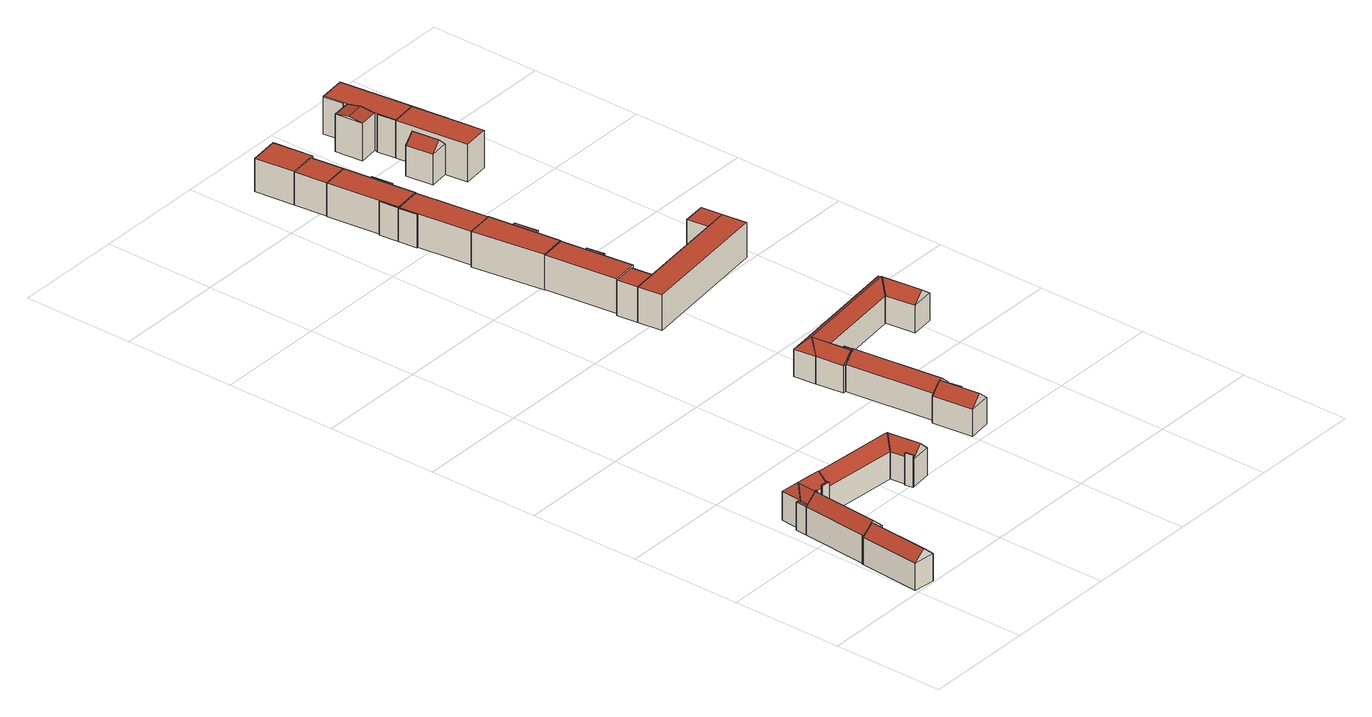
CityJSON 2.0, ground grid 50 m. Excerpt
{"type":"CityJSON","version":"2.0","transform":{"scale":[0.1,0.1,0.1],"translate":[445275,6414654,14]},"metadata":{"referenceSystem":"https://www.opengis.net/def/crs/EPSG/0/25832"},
"CityObjects":{
"building1":{"type":"Building","attributes":{"name":"Hammer Hof","function":"31001_1010"},"children":["building1-1","building1-2","building1-3","building1-4","building1-5","building1-6","building1-7","building1-8"]},
"building1-1":{"type":"BuildingPart","attributes":{"roofType":"1000","measuredHeight":14.68,"storeysAboveGround":4},"parents":["building1"],"geometry":[{"type":"Solid","lod":"2","boundaries":[[[[0,1,2,3]],[[4,5,1,0]],[[6,7,5,4]],[[3,2,7,6]],[[4,0,3,6]],[[1,5,7,2]]]],"semantics":{"surfaces":[{"type":"WallSurface"},{"type":"RoofSurface","Flaechenneigung":"90","Flaechenrichtung":"0","Flaechengroesse":"2.83402617604745"},{"type":"GroundSurface"}],"values":[[0,0,0,0,1,2]]}}]},
"building1-2":{"type":"BuildingPart","attributes":{"roofType":"5000","measuredHeight":17.49,"storeysAboveGround":4},"parents":["building1"],"geometry":[{"type":"Solid","lod":"2","boundaries":[[[[8,9,7,10]],[[11,12,9,8]],[[13,14,12,11]],[[10,7,14,13]],[[8,15,11]],[[13,16,10]],[[10,16,15,8]],[[11,15,16,13]],[[9,12,14,7]]]],"semantics":{"surfaces":[{"type":"WallSurface"},{"type":"RoofSurface","Flaechenneigung":"41.497774576707","Flaechenrichtung":"274.423738467106","Flaechengroesse":"28.196614105739"},{"type":"RoofSurface","Flaechenneigung":"47.3650357273666","Flaechenrichtung":"184.413877673533","Flaechengroesse":"87.1150698566244"},{"type":"RoofSurface","Flaechenneigung":"47.3651589582321","Flaechenrichtung":"4.42975297272861","Flaechengroesse":"87.1173496615206"},{"type":"GroundSurface"}],"values":[[0,0,0,0,1,0,2,3,4]]}}]},
"building1-3":{"type":"BuildingPart","attributes":{"roofType":"1000","measuredHeight":13.64,"storeysAboveGround":4},"parents":["building1"],"geometry":[{"type":"Solid","lod":"2","boundaries":[[[[17,18,19,20]],[[21,22,18,17]],[[20,19,22,21]],[[17,20,21]],[[18,22,19]]]],"semantics":{"surfaces":[{"type":"WallSurface"},{"type":"RoofSurface","Flaechenneigung":"90","Flaechenrichtung":"0","Flaechengroesse":"1.20445918539519"},{"type":"GroundSurface"}],"values":[[0,0,0,1,2]]}}]},
"building1-4":{"type":"BuildingPart","attributes":{"roofType":"5000","measuredHeight":17.37,"storeysAboveGround":4},"parents":["building1"],"geometry":[{"type":"Solid","lod":"2","boundaries":[[[[8,9,23,24]],[[25,22,9,8]],[[26,27,22,25]],[[24,23,27,26]],[[8,28,25]],[[26,29,24]],[[24,29,28,8]],[[25,28,29,26]],[[9,22,27,23]]]],"semantics":{"surfaces":[{"type":"WallSurface"},{"type":"RoofSurface","Flaechenneigung":"-47.3720505227887","Flaechenrichtung":"4.40795858536596","Flaechengroesse":"24.7130937384282"},{"type":"RoofSurface","Flaechenneigung":"42.2517920995724","Flaechenrichtung":"274.429472244489","Flaechengroesse":"39.0007511829887"},{"type":"RoofSurface","Flaechenneigung":"42.2524163234646","Flaechenrichtung":"94.4350326476645","Flaechengroesse":"39.0136943778754"},{"type":"GroundSurface"}],"values":[[0,0,0,0,1,0,2,3,4]]}}]},
"building1-5":{"type":"BuildingPart","attributes":{"roofType":"1000","measuredHeight":12.67,"storeysAboveGround":4},"parents":["building1"],"geometry":[{"type":"Solid","lod":"2","boundaries":[[[[30,31,23,32]],[[33,34,31,30]],[[35,36,34,33]],[[32,23,36,35]],[[33,30,32,35]],[[31,34,36,23]]]],"semantics":{"surfaces":[{"type":"WallSurface"},{"type":"RoofSurface","Flaechenneigung":"90","Flaechenrichtung":"0","Flaechengroesse":"7.53690647458849"},{"type":"GroundSurface"}],"values":[[0,0,0,0,1,2]]}}]},
"building1-6":{"type":"BuildingPart","attributes":{"roofType":"3100","measuredHeight":17.51,"storeysAboveGround":4},"parents":["building1"],"geometry":[{"type":"Solid","lod":"2","boundaries":[[[[37,38,39,40]],[[41,42,38,37]],[[30,31,42,41]],[[40,39,31,30]],[[37,43,41]],[[30,44,40]],[[40,44,43,37]],[[41,43,44,30]],[[38,42,31,39]]]],"semantics":{"surfaces":[{"type":"WallSurface"},{"type":"RoofSurface","Flaechenneigung":"47.0674723695445","Flaechenrichtung":"94.424687711566","Flaechengroesse":"217.199568775769"},{"type":"RoofSurface","Flaechenneigung":"47.067456287011","Flaechenrichtung":"274.424360888041","Flaechengroesse":"217.220698609303"},{"type":"GroundSurface"}],"values":[[0,0,0,0,0,0,1,2,3]]}}]},
"building1-7":{"type":"BuildingPart","attributes":{"roofType":"1000","measuredHeight":12.67,"storeysAboveGround":4},"parents":["building1"],"geometry":[{"type":"Solid","lod":"2","boundaries":[[[[45,46,42,41]],[[47,48,46,45]],[[49,50,48,47]],[[41,42,50,49]],[[47,45,41,49]],[[46,48,50,42]]]],"semantics":{"surfaces":[{"type":"WallSurface"},{"type":"RoofSurface","Flaechenneigung":"90","Flaechenrichtung":"0","Flaechengroesse":"0.158689459623134"},{"type":"GroundSurface"}],"values":[[0,0,0,0,1,2]]}}]},
"building1-8":{"type":"BuildingPart","attributes":{"roofType":"3100","measuredHeight":16.87,"storeysAboveGround":4},"parents":["building1"],"geometry":[{"type":"Solid","lod":"2","boundaries":[[[[51,52,53,54]],[[55,56,52,51]],[[57,46,56,55]],[[54,53,46,57]],[[51,58,55]],[[57,59,54]],[[54,59,58,51]],[[55,58,59,57]],[[52,56,46,53]]]],"semantics":{"surfaces":[{"type":"WallSurface"},{"type":"RoofSurface","Flaechenneigung":"47.4482245791456","Flaechenrichtung":"94.4273023784703","Flaechengroesse":"183.450205325548"},{"type":"RoofSurface","Flaechenneigung":"47.44833105014","Flaechenrichtung":"274.42652113097","Flaechengroesse":"183.439910337799"},{"type":"GroundSurface"}],"values":[[0,0,0,0,0,0,1,2,3]]}}]},
"building2":{"type":"Building","attributes":{"name":"Caspar-Voght-StraÃe","function":"31001_1010"},"children":["building2-1","building2-2","building2-3"]},
"building2-1":{"type":"BuildingPart","attributes":{"roofType":"1000","measuredHeight":14.45,"storeysAboveGround":4},"parents":["building2"],"geometry":[{"type":"Solid","lod":"2","boundaries":[[[[60,61,62,63]],[[64,65,61,60]],[[66,67,65,64]],[[63,62,67,66]],[[64,60,63,66]],[[61,65,67,62]]]],"semantics":{"surfaces":[{"type":"WallSurface"},{"type":"RoofSurface","Flaechenneigung":"90","Flaechenrichtung":"0","Flaechengroesse":"1.88041264415385"},{"type":"GroundSurface"}],"values":[[0,0,0,0,1,2]]}}]},
"building2-2":{"type":"BuildingPart","attributes":{"roofType":"5000","measuredHeight":17.13,"storeysAboveGround":4},"parents":["building2"],"geometry":[{"type":"Solid","lod":"2","boundaries":[[[[68,69,67,70]],[[71,72,69,68]],[[73,74,72,71]],[[70,67,74,73]],[[68,75,71]],[[73,76,70]],[[70,76,75,68]],[[71,75,76,73]],[[69,72,74,67]]]],"semantics":{"surfaces":[{"type":"WallSurface"},{"type":"RoofSurface","Flaechenneigung":"-47.1338884140586","Flaechenrichtung":"4.42385582614346","Flaechengroesse":"35.075182610077"},{"type":"RoofSurface","Flaechenneigung":"45.7254605949833","Flaechenrichtung":"263.137707833515","Flaechengroesse":"88.6036908131293"},{"type":"RoofSurface","Flaechenneigung":"45.7254487897368","Flaechenrichtung":"83.1370083154545","Flaechengroesse":"81.9119787827254"},{"type":"GroundSurface"}],"values":[[0,0,0,0,1,0,2,3,4]]}}]},
"building2-3":{"type":"BuildingPart","attributes":{"roofType":"5000","measuredHeight":17.17,"storeysAboveGround":4},"parents":["building2"],"geometry":[{"type":"Solid","lod":"2","boundaries":[[[[77,78,79,80]],[[71,72,78,77]],[[81,82,72,71]],[[80,79,82,81]],[[77,83,71]],[[81,84,80]],[[80,84,83,77]],[[71,83,84,81]],[[78,72,82,79]]]],"semantics":{"surfaces":[{"type":"WallSurface"},{"type":"RoofSurface","Flaechenneigung":"45.4961768754363","Flaechenrichtung":"83.1363893773642","Flaechengroesse":"36.3338090037383"},{"type":"RoofSurface","Flaechenneigung":"47.1344594143757","Flaechenrichtung":"4.42398726240252","Flaechengroesse":"285.649279257423"},{"type":"RoofSurface","Flaechenneigung":"47.1344534827414","Flaechenrichtung":"184.423895150636","Flaechengroesse":"292.979717006064"},{"type":"GroundSurface"}],"values":[[0,0,0,0,1,0,2,3,4]]}}]},
"building3":{"type":"Building","attributes":{"name":"Caspar-Voght-StraÃe","function":"31001_1010"},"children":["building3-1","building3-2","building3-3"]},
"building3-1":{"type":"BuildingPart","attributes":{"roofType":"3100","measuredHeight":16.85,"storeysAboveGround":4},"parents":["building3"],"geometry":[{"type":"Solid","lod":"2","boundaries":[[[[85,86,87,88]],[[89,90,86,85]],[[91,92,90,89]],[[88,87,92,91]],[[85,93,89]],[[91,94,88]],[[88,94,93,85]],[[89,93,94,91]],[[86,90,92,87]]]],"semantics":{"surfaces":[{"type":"WallSurface"},{"type":"RoofSurface","Flaechenneigung":"47.6023711536374","Flaechenrichtung":"83.113115562582","Flaechengroesse":"126.800803424443"},{"type":"RoofSurface","Flaechenneigung":"47.6024872036595","Flaechenrichtung":"263.115124769406","Flaechengroesse":"126.802271944246"},{"type":"GroundSurface"}],"values":[[0,0,0,0,0,0,1,2,3]]}}]},
"building3-2":{"type":"BuildingPart","attributes":{"roofType":"1000","measuredHeight":12.17,"storeysAboveGround":4},"parents":["building3"],"geometry":[{"type":"Solid","lod":"2","boundaries":[[[[95,96,87,88]],[[97,98,96,95]],[[99,100,98,97]],[[88,87,100,99]],[[97,95,88,99]],[[96,98,100,87]]]],"semantics":{"surfaces":[{"type":"WallSurface"},{"type":"RoofSurface","Flaechenneigung":"90","Flaechenrichtung":"0","Flaechengroesse":"8.24245203975372"},{"type":"GroundSurface"}],"values":[[0,0,0,0,1,2]]}}]},
"building3-3":{"type":"BuildingPart","attributes":{"roofType":"3100","measuredHeight":16.91,"storeysAboveGround":4},"parents":["building3"],"geometry":[{"type":"Solid","lod":"2","boundaries":[[[[101,102,103,104]],[[105,106,102,101]],[[107,96,106,105]],[[104,103,96,107]],[[101,108,105]],[[107,109,104]],[[104,109,108,101]],[[105,108,109,107]],[[102,106,96,103]]]],"semantics":{"surfaces":[{"type":"WallSurface"},{"type":"RoofSurface","Flaechenneigung":"48.6393074622024","Flaechenrichtung":"263.117822276964","Flaechengroesse":"271.966113184386"},{"type":"RoofSurface","Flaechenneigung":"48.6392983621696","Flaechenrichtung":"83.1084906891608","Flaechengroesse":"271.966516982952"},{"type":"GroundSurface"}],"values":[[0,0,0,0,0,0,1,2,3]]}}]},
"building4":{"type":"Building","attributes":{"name":"Caspar-Voght-StraÃe","function":"31001_1010"},"children":["building4-1","building4-2"]},
"building4-1":{"type":"BuildingPart","attributes":{"roofType":"1000","measuredHeight":15.64,"storeysAboveGround":5},"parents":["building4"],"geometry":[{"type":"Solid","lod":"2","boundaries":[[[[110,111,112,113]],[[114,115,111,110]],[[116,117,115,114]],[[113,112,117,116]],[[114,110,113,116]],[[111,115,117,112]]]],"semantics":{"surfaces":[{"type":"WallSurface"},{"type":"RoofSurface","Flaechenneigung":"90","Flaechenrichtung":"0","Flaechengroesse":"391.820571982042"},{"type":"GroundSurface"}],"values":[[0,0,0,0,1,2]]}}]},
"building4-2":{"type":"BuildingPart","attributes":{"roofType":"1000","measuredHeight":15.64,"storeysAboveGround":5},"parents":["building4"],"geometry":[{"type":"Solid","lod":"2","boundaries":[[[[118,119,120,121]],[[122,123,119,118]],[[124,125,123,122]],[[121,120,125,124]],[[122,118,121,124]],[[119,123,125,120]]]],"semantics":{"surfaces":[{"type":"WallSurface"},{"type":"RoofSurface","Flaechenneigung":"90","Flaechenrichtung":"0","Flaechengroesse":"9.08352957340458"},{"type":"GroundSurface"}],"values":[[0,0,0,0,1,2]]}}]},
"building5":{"type":"Building","attributes":{"name":"Caspar-Voght-StraÃe","function":"31001_1010"},"children":["building5-1","building5-2"]},
"building5-1":{"type":"BuildingPart","attributes":{"roofType":"1000","measuredHeight":16.24,"storeysAboveGround":5},"parents":["building5"],"geometry":[{"type":"Solid","lod":"2","boundaries":[[[[126,127,128,129]],[[130,131,127,126]],[[132,133,131,130]],[[129,128,133,132]],[[130,126,129,132]],[[127,131,133,128]]]],"semantics":{"surfaces":[{"type":"WallSurface"},{"type":"RoofSurface","Flaechenneigung":"90","Flaechenrichtung":"0","Flaechengroesse":"403.187044506529"},{"type":"GroundSurface"}],"values":[[0,0,0,0,1,2]]}}]},
"building5-2":{"type":"BuildingPart","attributes":{"roofType":"1000","measuredHeight":16.24,"storeysAboveGround":5},"parents":["building5"],"geometry":[{"type":"Solid","lod":"2","boundaries":[[[[134,135,136,137]],[[138,139,135,134]],[[140,141,139,138]],[[137,136,141,140]],[[138,134,137,140]],[[135,139,141,136]]]],"semantics":{"surfaces":[{"type":"WallSurface"},{"type":"RoofSurface","Flaechenneigung":"90","Flaechenrichtung":"0","Flaechengroesse":"15.1720520794805"},{"type":"GroundSurface"}],"values":[[0,0,0,0,1,2]]}}]},
"building6":{"type":"Building","attributes":{"name":"Am ElisabethgehÃ¶lz","function":"31001_1010"},"children":["building6-1","building6-2","building6-3","building6-4"]},
"building6-1":{"type":"BuildingPart","attributes":{"roofType":"5000","measuredHeight":16.73,"storeysAboveGround":4},"parents":["building6"],"geometry":[{"type":"Solid","lod":"2","boundaries":[[[[142,143,144,145]],[[146,147,143,142]],[[148,149,147,146]],[[145,144,149,148]],[[142,150,146]],[[148,151,145]],[[145,151,150,142]],[[146,150,151,148]],[[143,147,149,144]]]],"semantics":{"surfaces":[{"type":"WallSurface"},{"type":"RoofSurface","Flaechenneigung":"-48.9059192093356","Flaechenrichtung":"353.017576071315","Flaechengroesse":"35.0868490144617"},{"type":"RoofSurface","Flaechenneigung":"51.0040640382611","Flaechenrichtung":"262.975221424623","Flaechengroesse":"108.5931693376"},{"type":"RoofSurface","Flaechenneigung":"51.0040185831207","Flaechenrichtung":"82.9620167504685","Flaechengroesse":"108.65991700346"},{"type":"GroundSurface"}],"values":[[0,0,0,0,1,0,2,3,4]]}}]},
"building6-2":{"type":"BuildingPart","attributes":{"roofType":"3200","measuredHeight":16.75,"storeysAboveGround":4},"parents":["building6"],"geometry":[{"type":"Solid","lod":"2","boundaries":[[[[152,153,154,155]],[[146,147,153,152]],[[156,157,147,146]],[[155,154,157,156]],[[152,158,146]],[[156,159,155]],[[155,159,158,152]],[[146,158,159,156]],[[153,147,157,154]]]],"semantics":{"surfaces":[{"type":"WallSurface"},{"type":"RoofSurface","Flaechenneigung":"50.3555947318622","Flaechenrichtung":"82.9529710285311","Flaechengroesse":"34.0165466748286"},{"type":"RoofSurface","Flaechenneigung":"50.4159473911551","Flaechenrichtung":"262.941510742892","Flaechengroesse":"33.7862512814317"},{"type":"RoofSurface","Flaechenneigung":"48.8098855160423","Flaechenrichtung":"352.960274820008","Flaechengroesse":"374.459697877015"},{"type":"RoofSurface","Flaechenneigung":"48.8099042838914","Flaechenrichtung":"173.000764941237","Flaechengroesse":"374.453199264752"},{"type":"GroundSurface"}],"values":[[0,0,0,0,1,2,3,4,5]]}}]},
"building6-3":{"type":"BuildingPart","attributes":{"roofType":"5000","measuredHeight":16.75,"storeysAboveGround":4},"parents":["building6"],"geometry":[{"type":"Solid","lod":"2","boundaries":[[[[156,157,160,161]],[[162,163,157,156]],[[164,165,163,162]],[[161,160,165,164]],[[156,159,162]],[[164,166,161]],[[161,166,159,156]],[[162,159,166,164]],[[157,163,165,160]]]],"semantics":{"surfaces":[{"type":"WallSurface"},{"type":"RoofSurface","Flaechenneigung":"-48.7145852690326","Flaechenrichtung":"353.017576071278","Flaechengroesse":"34.6448403467384"},{"type":"RoofSurface","Flaechenneigung":"50.3630923608317","Flaechenrichtung":"262.973142052447","Flaechengroesse":"104.557442378041"},{"type":"RoofSurface","Flaechenneigung":"50.3633275740457","Flaechenrichtung":"83.0187651632591","Flaechengroesse":"104.627957931975"},{"type":"GroundSurface"}],"values":[[0,0,0,0,1,0,2,3,4]]}}]},
"building6-4":{"type":"BuildingPart","attributes":{"roofType":"1000","measuredHeight":13,"storeysAboveGround":4},"parents":["building6"],"geometry":[{"type":"Solid","lod":"2","boundaries":[[[[167,168,169,170]],[[171,106,168,167]],[[172,165,106,171]],[[170,169,165,172]],[[171,167,170,172]],[[168,106,165,169]]]],"semantics":{"surfaces":[{"type":"WallSurface"},{"type":"RoofSurface","Flaechenneigung":"90","Flaechenrichtung":"0","Flaechengroesse":"7.15907412651226"},{"type":"GroundSurface"}],"values":[[0,0,0,0,1,2]]}}]},
"building7":{"type":"Building","attributes":{"name":"Caspar-Voght-StraÃe","function":"31001_1010"},"children":["building7-1","building7-2"]},
"building7-1":{"type":"BuildingPart","attributes":{"roofType":"1000","measuredHeight":15.2,"storeysAboveGround":5},"parents":["building7"],"geometry":[{"type":"Solid","lod":"2","boundaries":[[[[173,174,175,176]],[[177,178,174,173]],[[179,180,178,177]],[[176,175,180,179]],[[177,173,176,179]],[[174,178,180,175]]]],"semantics":{"surfaces":[{"type":"WallSurface"},{"type":"RoofSurface","Flaechenneigung":"90","Flaechenrichtung":"0","Flaechengroesse":"409.887509322892"},{"type":"GroundSurface"}],"values":[[0,0,0,0,1,2]]}}]},
"building7-2":{"type":"BuildingPart","attributes":{"roofType":"1000","measuredHeight":15.2,"storeysAboveGround":5},"parents":["building7"],"geometry":[{"type":"Solid","lod":"2","boundaries":[[[[181,182,183,184]],[[185,186,182,181]],[[179,180,186,185]],[[184,183,180,179]],[[185,181,184,179]],[[182,186,180,183]]]],"semantics":{"surfaces":[{"type":"WallSurface"},{"type":"RoofSurface","Flaechenneigung":"90","Flaechenrichtung":"0","Flaechengroesse":"5.63244366687233"},{"type":"GroundSurface"}],"values":[[0,0,0,0,1,2]]}}]},
"building8":{"type":"Building","attributes":{"name":"Caspar-Voght-StraÃe","function":"31001_1010"},"children":["building8-1","building8-2","building8-3"]},
"building8-1":{"type":"BuildingPart","attributes":{"roofType":"1000","measuredHeight":14.85,"storeysAboveGround":5},"parents":["building8"],"geometry":[{"type":"Solid","lod":"2","boundaries":[[[[187,188,189,190]],[[191,192,188,187]],[[193,194,192,191]],[[190,189,194,193]],[[191,187,190,193]],[[188,192,194,189]]]],"semantics":{"surfaces":[{"type":"WallSurface"},{"type":"RoofSurface","Flaechenneigung":"90","Flaechenrichtung":"0","Flaechengroesse":"12.9325295012595"},{"type":"GroundSurface"}],"values":[[0,0,0,0,1,2]]}}]},
"building8-2":{"type":"BuildingPart","attributes":{"roofType":"1000","measuredHeight":15.16,"storeysAboveGround":5},"parents":["building8"],"geometry":[{"type":"Solid","lod":"2","boundaries":[[[[195,196,197,198]],[[199,200,196,195]],[[201,202,200,199]],[[198,197,202,201]],[[199,195,198,201]],[[196,200,202,197]]]],"semantics":{"surfaces":[{"type":"WallSurface"},{"type":"RoofSurface","Flaechenneigung":"90","Flaechenrichtung":"0","Flaechengroesse":"403.701492569236"},{"type":"GroundSurface"}],"values":[[0,0,0,0,1,2]]}}]},
"building8-3":{"type":"BuildingPart","attributes":{"roofType":"1000","measuredHeight":15.16,"storeysAboveGround":5},"parents":["building8"],"geometry":[{"type":"Solid","lod":"2","boundaries":[[[[203,204,196,195]],[[205,206,204,203]],[[207,208,206,205]],[[195,196,208,207]],[[205,203,195,207]],[[204,206,208,196]]]],"semantics":{"surfaces":[{"type":"WallSurface"},{"type":"RoofSurface","Flaechenneigung":"90","Flaechenrichtung":"0","Flaechengroesse":"5.70520192377008"},{"type":"GroundSurface"}],"values":[[0,0,0,0,1,2]]}}]},
"building9":{"type":"Building","attributes":{"name":"Am ElisabethgehÃ¶lz","function":"31001_1010"},"children":["building9-1","building9-2","building9-3"]},
"building9-1":{"type":"BuildingPart","attributes":{"roofType":"1000","measuredHeight":16.03,"storeysAboveGround":5},"parents":["building9"],"geometry":[{"type":"Solid","lod":"2","boundaries":[[[[209,210,211,212]],[[213,214,210,209]],[[215,216,214,213]],[[212,211,216,215]],[[213,209,212,215]],[[210,214,216,211]]]],"semantics":{"surfaces":[{"type":"WallSurface"},{"type":"RoofSurface","Flaechenneigung":"90","Flaechenrichtung":"0","Flaechengroesse":"98.577746133609"},{"type":"GroundSurface"}],"values":[[0,0,0,0,1,2]]}}]},
"building9-2":{"type":"BuildingPart","attributes":{"roofType":"1000","measuredHeight":16.1,"storeysAboveGround":5},"parents":["building9"],"geometry":[{"type":"Solid","lod":"2","boundaries":[[[[217,218,210,209]],[[219,220,218,217]],[[221,222,220,219]],[[209,210,222,221]],[[219,217,209,221]],[[218,220,222,210]]]],"semantics":{"surfaces":[{"type":"WallSurface"},{"type":"RoofSurface","Flaechenneigung":"90","Flaechenrichtung":"0","Flaechengroesse":"682.131214007874"},{"type":"GroundSurface"}],"values":[[0,0,0,0,1,2]]}}]},
"building9-3":{"type":"BuildingPart","attributes":{"roofType":"1000","measuredHeight":16.03,"storeysAboveGround":5},"parents":["building9"],"geometry":[{"type":"Solid","lod":"2","boundaries":[[[[223,224,222,221]],[[225,226,224,223]],[[227,228,226,225]],[[221,222,228,227]],[[225,223,221,227]],[[224,226,228,222]]]],"semantics":{"surfaces":[{"type":"WallSurface"},{"type":"RoofSurface","Flaechenneigung":"90","Flaechenrichtung":"0","Flaechengroesse":"100.147712393013"},{"type":"GroundSurface"}],"values":[[0,0,0,0,1,2]]}}]},
"building10":{"type":"Building","attributes":{"name":"Caspar-Voght-StraÃe","function":"31001_1010"},"children":["building10-1","building10-2"]},
"building10-1":{"type":"BuildingPart","attributes":{"roofType":"1000","measuredHeight":15.08,"storeysAboveGround":5},"parents":["building10"],"geometry":[{"type":"Solid","lod":"2","boundaries":[[[[229,230,231,232]],[[233,234,230,229]],[[235,236,234,233]],[[232,231,236,235]],[[233,229,232,235]],[[230,234,236,231]]]],"semantics":{"surfaces":[{"type":"WallSurface"},{"type":"RoofSurface","Flaechenneigung":"90","Flaechenrichtung":"0","Flaechengroesse":"241.626776206934"},{"type":"GroundSurface"}],"values":[[0,0,0,0,1,2]]}}]},
"building10-2":{"type":"BuildingPart","attributes":{"roofType":"1000","measuredHeight":14.94,"storeysAboveGround":5},"parents":["building10"],"geometry":[{"type":"Solid","lod":"2","boundaries":[[[[201,237,238,239]],[[199,240,237,201]],[[241,236,240,199]],[[239,238,236,241]],[[199,201,239,241]],[[237,240,236,238]]]],"semantics":{"surfaces":[{"type":"WallSurface"},{"type":"RoofSurface","Flaechenneigung":"90","Flaechenrichtung":"0","Flaechengroesse":"182.665327300629"},{"type":"GroundSurface"}],"values":[[0,0,0,0,1,2]]}}]},
"building11":{"type":"Building","attributes":{"name":"Chapeaurougeweg","function":"31001_1010"},"children":["building11-1","building11-2"]},
"building11-1":{"type":"BuildingPart","attributes":{"roofType":"3100","measuredHeight":18.16,"storeysAboveGround":5},"parents":["building11"],"geometry":[{"type":"Solid","lod":"2","boundaries":[[[[242,243,244,245]],[[246,247,243,242]],[[248,249,247,246]],[[245,244,249,248]],[[242,250,246]],[[248,251,245]],[[245,251,250,242]],[[246,250,251,248]],[[243,247,249,244]]]],"semantics":{"surfaces":[{"type":"WallSurface"},{"type":"RoofSurface","Flaechenneigung":"46.410952858497","Flaechenrichtung":"83.1086391282907","Flaechengroesse":"74.8667655286618"},{"type":"RoofSurface","Flaechenneigung":"46.4108472745548","Flaechenrichtung":"263.121024955686","Flaechengroesse":"74.8646840907442"},{"type":"GroundSurface"}],"values":[[0,0,0,0,0,0,1,2,3]]}}]},
"building11-2":{"type":"BuildingPart","attributes":{"roofType":"1000","measuredHeight":17.25,"storeysAboveGround":5},"parents":["building11"],"geometry":[{"type":"Solid","lod":"2","boundaries":[[[[252,253,254,255]],[[256,257,253,252]],[[258,259,257,256]],[[255,254,259,258]],[[256,252,255,258]],[[253,257,259,254]]]],"semantics":{"surfaces":[{"type":"WallSurface"},{"type":"RoofSurface","Flaechenneigung":"90","Flaechenrichtung":"0","Flaechengroesse":"396.019967495987"},{"type":"GroundSurface"}],"values":[[0,0,0,0,1,2]]}}]},
"building12":{"type":"Building","attributes":{"name":"Chapeaurougeweg","function":"31001_1010"},"children":["building12-1","building12-2","building12-3","building12-4"]},
"building12-1":{"type":"BuildingPart","attributes":{"roofType":"3100","measuredHeight":18.29,"storeysAboveGround":5},"parents":["building12"],"geometry":[{"type":"Solid","lod":"2","boundaries":[[[[260,261,262,263]],[[264,265,261,260]],[[266,267,265,264]],[[263,262,267,266]],[[260,268,264]],[[266,269,263]],[[263,269,268,260]],[[264,268,269,266]],[[261,265,267,262]]]],"semantics":{"surfaces":[{"type":"WallSurface"},{"type":"RoofSurface","Flaechenneigung":"79.8474302722035","Flaechenrichtung":"173.120990812816","Flaechengroesse":"54.7336725254597"},{"type":"RoofSurface","Flaechenneigung":"79.8475261207825","Flaechenrichtung":"353.119185638351","Flaechengroesse":"54.4667729200634"},{"type":"GroundSurface"}],"values":[[0,0,0,0,0,0,1,2,3]]}}]},
"building12-2":{"type":"BuildingPart","attributes":{"roofType":"1000","measuredHeight":17.26,"storeysAboveGround":5},"parents":["building12"],"geometry":[{"type":"Solid","lod":"2","boundaries":[[[[270,271,272,273]],[[252,253,271,270]],[[274,275,253,252]],[[273,272,275,274]],[[252,270,273,274]],[[271,253,275,272]]]],"semantics":{"surfaces":[{"type":"WallSurface"},{"type":"RoofSurface","Flaechenneigung":"90","Flaechenrichtung":"0","Flaechengroesse":"388.709851186732"},{"type":"GroundSurface"}],"values":[[0,0,0,0,1,2]]}}]},
"building12-3":{"type":"BuildingPart","attributes":{"roofType":"1000","measuredHeight":17.26,"storeysAboveGround":5},"parents":["building12"],"geometry":[{"type":"Solid","lod":"2","boundaries":[[[[255,254,275,274]],[[276,277,254,255]],[[278,279,277,276]],[[274,275,279,278]],[[276,255,274,278]],[[254,277,279,275]]]],"semantics":{"surfaces":[{"type":"WallSurface"},{"type":"RoofSurface","Flaechenneigung":"90","Flaechenrichtung":"0","Flaechengroesse":"3.47046127125873"},{"type":"GroundSurface"}],"values":[[0,0,0,0,1,2]]}}]},
"building12-4":{"type":"BuildingPart","attributes":{"roofType":"1000","measuredHeight":16.94,"storeysAboveGround":5},"parents":["building12"],"geometry":[{"type":"Solid","lod":"2","boundaries":[[[[280,281,282,283]],[[284,285,281,280]],[[283,282,285,284]],[[280,283,284]],[[281,285,282]]]],"semantics":{"surfaces":[{"type":"WallSurface"},{"type":"RoofSurface","Flaechenneigung":"90","Flaechenrichtung":"0","Flaechengroesse":"1.09086000166494"},{"type":"GroundSurface"}],"values":[[0,0,0,1,2]]}}]}
},
"vertices":[
[185,621,151],[185,621,4],[221,619,4],[221,619,151],[186,629,151],[186,629,4],[221,627,151],[221,627,4],
[68,638,135],[68,638,4],[221,627,135],[76,734,135],[76,734,4],[229,722,135],[229,722,4],[111,683,179],[225,674,179],
[145,612,141],[145,612,4],[158,632,4],[158,632,141],[146,632,141],[146,632,4],
[65,595,4],[65,595,135],[146,632,135],[143,589,135],[143,589,4],[111,682,178],[104,592,178],
[51,596,131],[51,596,4],[65,595,131],[55,648,131],[55,648,4],[69,647,131],[69,647,4],
[131,283,131],[131,283,4],[154,588,4],[154,588,131],[27,291,131],[27,291,4],[79,287,179],[102,592,179],
[23,291,131],[23,291,4],[24,296,131],[24,296,4],[27,295,131],[27,295,4],
[100,8,128],[100,8,4],[121,284,4],[121,284,128],[2,16,128],[2,16,4],[23,291,128],[51,12,173],[72,287,173],
[567,522,152],[567,522,7],[572,484,7],[572,484,152],[572,522,152],[572,522,7],[577,485,152],[577,485,7],
[564,592,131],[564,592,7],[577,485,131],[663,584,131],[663,584,7],[674,497,131],[674,497,7],[607,640,179],[625,491,179],
[651,690,131],[651,690,7],[229,722,7],[229,722,131],[221,619,131],[221,619,7],[607,641,179],[225,670,179],
[1105,549,129],[1105,549,7],[1083,730,7],[1083,730,129],[1003,536,129],[1003,536,7],[981,718,129],[981,718,7],[1054,542,175],[1032,724,175],
[1097,732,129],[1097,732,7],[1104,673,129],[1104,673,7],[1090,672,129],[1090,672,7],
[948,1119,131],[948,1119,7],[996,719,7],[996,719,131],[1049,1132,131],[1049,1132,7],[1097,732,131],[998,1125,176],[1047,726,176],
[933,2158,179],[933,2158,23],[893,2483,23],[893,2483,179],[814,2144,179],[814,2144,23],[775,2469,179],[775,2469,23],
[918,2374,179],[918,2374,23],[907,2373,23],[907,2373,179],[928,2295,179],[928,2295,23],[916,2294,179],[916,2294,23],
[854,2809,181],[854,2809,19],[729,2794,19],[729,2794,181],[893,2483,181],[893,2483,19],[775,2469,181],[775,2469,19],
[882,2701,181],[882,2701,19],[867,2699,19],[867,2699,181],[894,2596,181],[894,2596,19],[880,2595,181],[880,2595,19],
[1427,1308,131],[1427,1308,7],[1444,1175,7],[1444,1175,131],[1533,1321,131],[1533,1321,7],[1550,1188,131],[1550,1188,7],[1474,1363,174],[1497,1182,174],
[1521,1420,131],[1521,1420,7],[906,1344,7],[906,1344,131],[918,1245,131],[918,1245,7],[1475,1364,175],[965,1301,175],
[934,1118,7],[934,1118,131],[1023,1258,131],[1023,1258,7],[1038,1130,131],[1038,1130,7],[986,1124,175],
[1040,1201,137],[1040,1201,7],[1030,1199,7],[1030,1199,137],[1049,1132,137],[1038,1130,137],
[854,2809,180],[854,2809,28],[812,3134,28],[812,3134,180],[729,2794,180],[729,2794,28],[689,3119,180],[689,3119,28],
[693,3033,180],[693,3033,28],[700,3034,28],[700,3034,180],[683,3118,180],[683,3118,28],
[787,3342,178],[787,3342,30],[799,3247,30],[799,3247,178],[800,3343,178],[800,3343,30],[812,3248,178],[812,3248,30],
[689,3119,182],[689,3119,30],[812,3134,30],[812,3134,182],[650,3444,182],[650,3444,30],[772,3459,182],[772,3459,30],
[683,3118,182],[683,3118,30],[673,3203,182],[673,3203,30],[679,3204,182],[679,3204,30],
[1437,2123,175],[1437,2123,14],[1426,2217,14],[1426,2217,175],[1335,2110,175],[1335,2110,14],[1323,2205,175],[1323,2205,14],
[1451,2013,175],[1451,2013,14],[839,1939,175],[839,1939,14],[826,2049,175],[826,2049,14],
[814,2144,175],[814,2144,14],[918,2156,175],[918,2156,14],[930,2062,175],[930,2062,14],
[745,3786,184],[745,3786,33],[612,3770,33],[612,3770,184],[767,3608,184],[767,3608,33],[633,3592,184],[633,3592,33],
[772,3459,33],[755,3607,33],[755,3607,182],[650,3444,33],[633,3592,182],
[1175,3280,166],[1175,3280,26],[1160,3402,26],[1160,3402,166],[1087,3270,166],[1087,3270,26],[1072,3392,166],[1072,3392,26],[1131,3275,208],[1116,3397,208],
[1268,3519,198],[1268,3519,26],[1148,3504,26],[1148,3504,198],[1307,3193,198],[1307,3193,26],[1187,3179,198],[1187,3179,26],
[1054,3591,197],[1054,3591,26],[1140,3601,26],[1140,3601,197],[1039,3714,197],[1039,3714,26],[1124,3724,197],[1124,3724,26],[1046,3652,208],[1132,3663,208],
[1230,3844,198],[1230,3844,26],[1111,3830,26],[1111,3830,198],[1152,3505,198],[1152,3505,26],
[1138,3587,198],[1138,3587,26],[1142,3587,198],[1142,3587,26],
[1120,3740,195],[1120,3740,26],[1122,3741,26],[1122,3741,195],[1109,3830,195],[1109,3830,26]
]}
